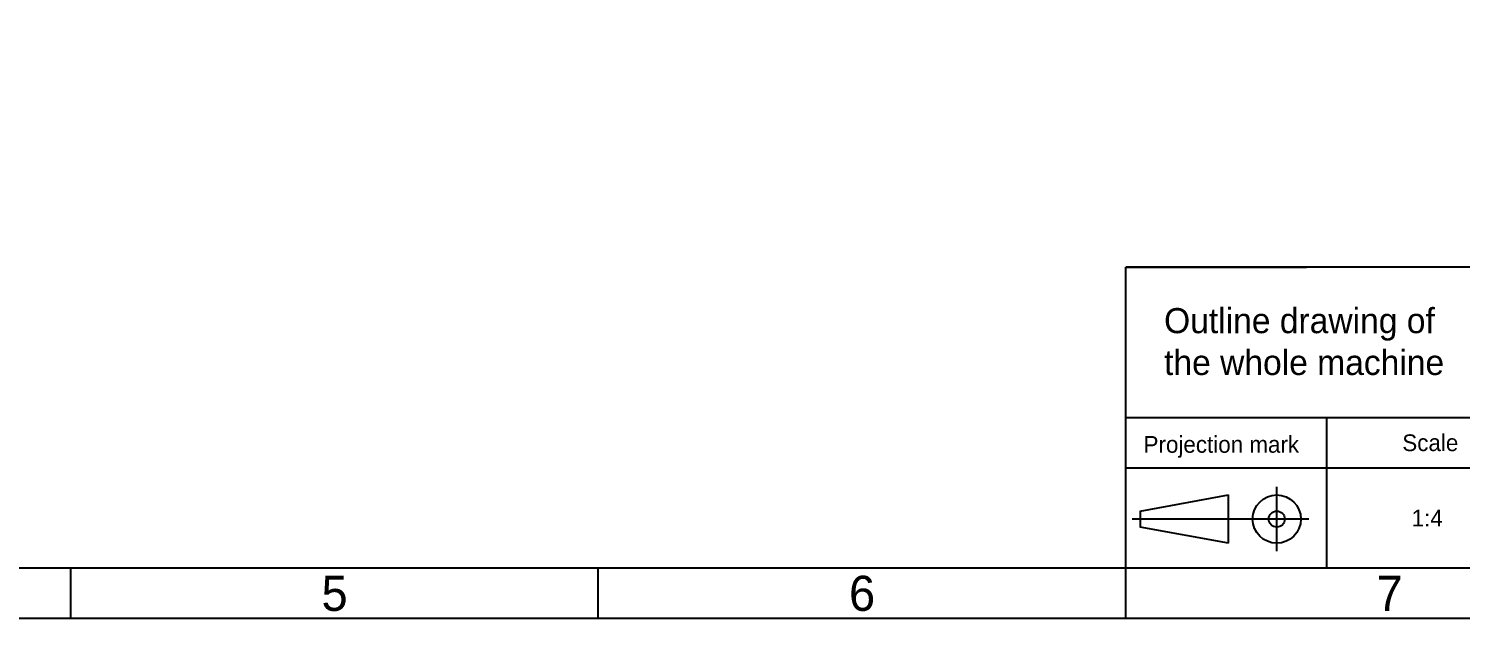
# Model space of a CAD drawing. Header units: millimetres. Extents: x 4086 to 8300, y 123 to 1549.
# Drawn here: x 7271 to 7955, y 124 to 406 of the extents above; entities that cross this region are included whole.
import ezdxf
from ezdxf.enums import TextEntityAlignment as Align

# ---------------------------------------------------------------- set-up
doc = ezdxf.new("R2010")
doc.units = ezdxf.units.MM
doc.layers.add('多重引线', color=7, linetype='Continuous')
doc.styles.get("Standard").update_dxf_attribs({"font": 'simsun.ttc'})
doc.styles.add('思源黑', font='SourceHanSansCN-Normal.ttf')

# ---------------------------------------------------------------- blocks, each defined once
blk = doc.blocks.new('图纸')
at = {"color": 2}
for p, q in [((8275.66, 291.62), (7795.66, 291.62)), ((7795.66, 147.62), (7795.66, 291.62)), ((7795.66, 291.62), (7882.06, 291.62)), ((7795.66, 147.62), (7795.66, 219.62)), ((7795.66, 219.62), (7882.06, 219.62)), ((7795.66, 219.62), (8275.66, 219.62)), ((7891.66, 147.62), (7891.66, 219.62)), ((7795.66, 195.62), (7987.66, 195.62)), ((7867.77, 155.76), (7867.77, 186.48)), ((7802.49, 174.96), (7844.73, 182.64)), ((7844.73, 159.6), (7844.73, 182.64)), ((7883.13, 171.12), (7798.65, 171.12)), ((7802.49, 174.96), (7802.49, 167.28)), ((7844.73, 159.6), (7802.49, 167.28)), ((7291.66, 123.62), (7291.66, 147.62)), ((7543.66, 123.62), (7543.66, 147.62)), ((7795.66, 123.62), (7795.66, 147.62))]:
    blk.add_line(p, q, dxfattribs=at)
for points in [[(6283.66, 123.62), (6283.66, 1549.22), (8299.66, 1549.22), (8299.66, 123.62)], [(6403.66, 147.62), (6403.66, 1525.22), (8275.66, 1525.22), (8275.66, 147.62)]]:
    blk.add_lwpolyline(points, close=True, dxfattribs=at)
for radius in [11.52, 3.84]:
    blk.add_circle((7867.77, 171.12), radius, dxfattribs=at)
at = {"color": 2, "style": '思源黑'}
for s, height, p in [('Scale', 8, (7941.14, 207.62)), ('Projection mark', 8, (7841.3, 206.83)), ('5', 16.8, (7417.66, 135.62)), ('6', 16.8, (7669.66, 135.62)), ('7', 16.8, (7921.66, 135.62))]:
    blk.add_text(s, height=height, dxfattribs=at).set_placement(p, align=Align.MIDDLE_CENTER)
at = {"color": 2, "insert": (7813.94, 272.02), "char_height": 12, "width": 145.1747, "attachment_point": 1}
blk.add_mtext('{\\fSource Han Sans CN Regular|b0|i0|c0|p34;Outline drawing of the whole machine}', dxfattribs=at)
at = {"color": 7, "style": '思源黑'}
for tag, height, p in [('编号', 19.2, (8134.84, 252.67)), ('比例', 8, (7939.66, 171.62))]:
    blk.add_attdef(tag, text='', height=height, dxfattribs=at).set_placement(p, align=Align.MIDDLE)
at = {"linetype": 'Continuous', "lineweight": 0, "ltscale": 0.3, "style": '思源黑'}
for tag, p in [('当前页', (8121.35, 207.93)), ('总页数', (8160.27, 207.93))]:
    blk.add_attdef(tag, text='', height=8, dxfattribs=at).set_placement(p, align=Align.MIDDLE)

msp = doc.modelspace()

# ---------------------------------------------------------------- block references
at = {"layer": '多重引线'}
ref = msp.add_blockref('图纸', (0, 0), dxfattribs=at)
ref.add_attrib('比例', '1:4', dxfattribs={"layer": '0', "color": 7, "height": 8, "style": '思源黑'}).set_placement((7939.6561, 171.6226), align=Align.MIDDLE)

doc.saveas('drawing.dxf')
